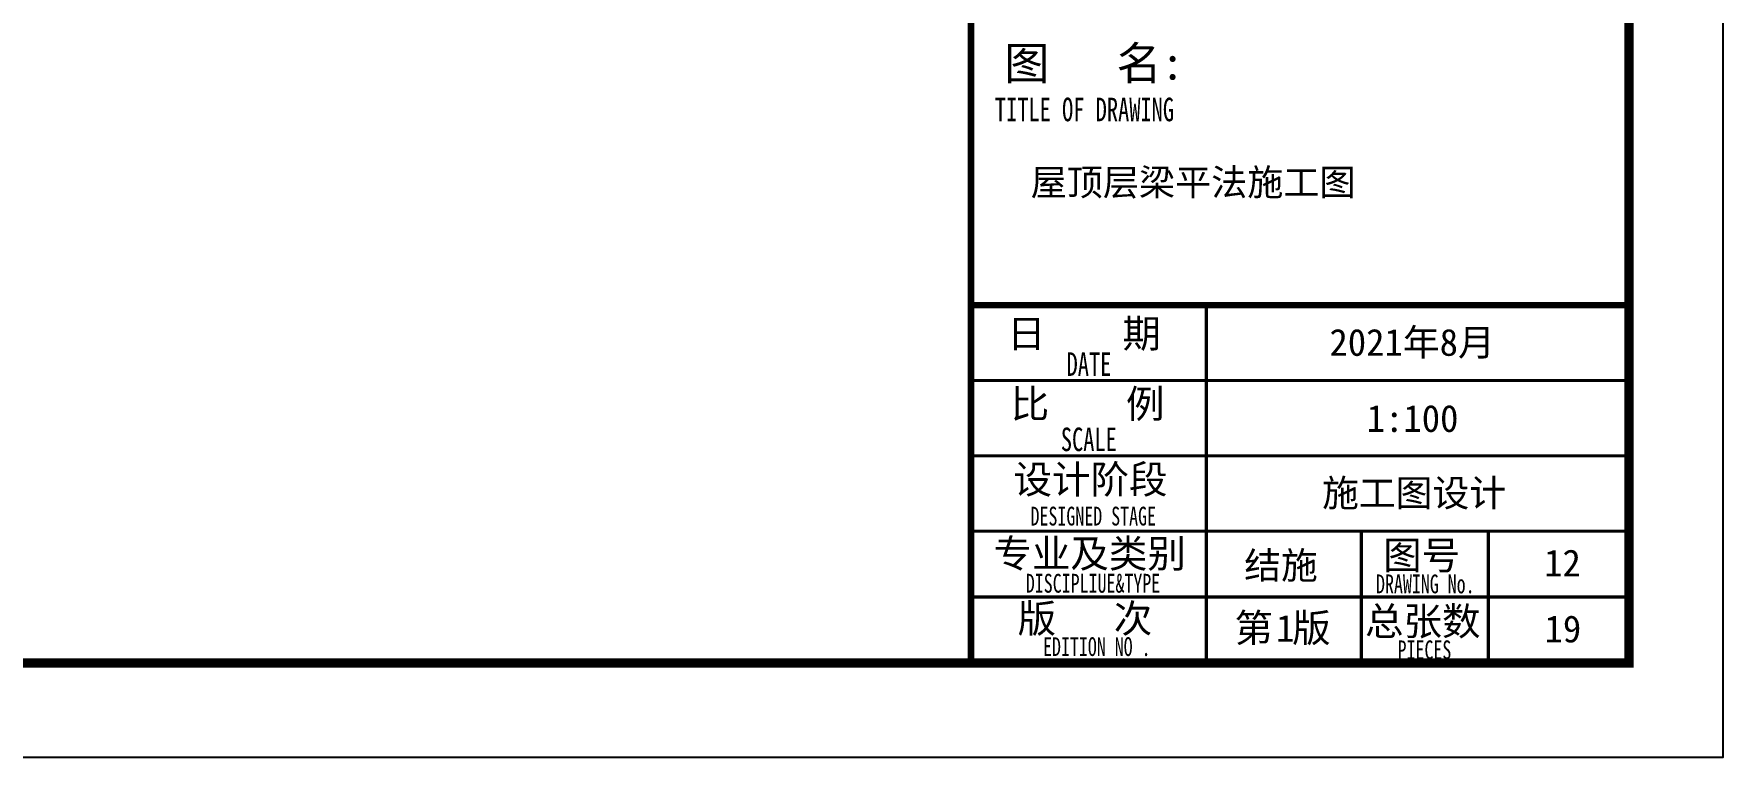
# Model space of a CAD drawing. Extents: x 169490 to 7584583, y -2399407 to 1374371.
# Drawn here: x 809346 to 827302, y 563697 to 571378 of the extents above; entities that cross this region are included whole.
import ezdxf

# ---------------------------------------------------------------- set-up
doc = ezdxf.new("R2010")
doc.units = 0
doc.header["$LTSCALE"] = 100
doc.layers.get('0').update_dxf_attribs({"linetype": 'CONTINUOUS'})
doc.layers.add('可改文字', color=6, linetype='CONTINUOUS', lineweight=18)
doc.layers.add('图签', color=147, linetype='CONTINUOUS', lineweight=18)
doc.layers.add('图框', color=140, linetype='CONTINUOUS')
doc.layers.add('图签文字', color=147, linetype='CONTINUOUS')
doc.styles.add('宋体', font='')
doc.styles.add('建筑图签-1', font='simhei.ttf', dxfattribs={"width": 0.7})
doc.styles.get('宋体').set_extended_font_data('SimSun')

# ---------------------------------------------------------------- blocks, each defined once
blk = doc.blocks.new('tq123')
at = {"layer": '图框'}
for points, const_width in [([(-6995, 0), (-6995, 57400)], 70), ([(-6995, 3800), (5, 3800)], 70), ([(-4495, 1400), (-4495, 3800)], 35), ([(-6995, 3000), (5, 3000)], 35), ([(-6995, 2200), (5, 2200)], 35), ([(-6995, 1400), (5, 1400)], 35), ([(-6995, 1400), (-495, 1400)], 35), ([(-4495, 0), (-4495, 1400)], 35), ([(-2845, 0), (-2845, 1400)], 35), ([(-2845, 0), (-2845, 1400)], 35), ([(-2845, 0), (-2845, 1400)], 35), ([(-1495, 0), (-1495, 1400)], 35), ([(-6995, 700), (-2845, 700)], 35), ([(-2845, 700), (5, 700)], 35)]:
    blk.add_lwpolyline(points, dxfattribs=dict(at, const_width=const_width))
at = {"layer": '图框', "style": '建筑图签-1', "width": 0.7}
for s, height, p in [('TITLE OF DRAWING', 250, (-6741, 5753)), ('DATE', 250, (-5979, 3049)), ('SCALE', 250, (-6040, 2250)), ('DESIGNED STAGE', 200, (-6362, 1460)), ('DISCIPLIUE&TYPE', 200, (-6412, 747)), ('DRAWING No.', 200, (-2690, 740)), ('EDITION NO .', 200, (-6229, 74)), ('PIECES', 200, (-2461, 40))]:
    blk.add_text(s, height=height, dxfattribs=at).set_placement(p)
at = {"layer": '图签', "color": 2, "style": '宋体'}
for s, height, p in [('2021年8月', 286.7, (-3185, 3262)), ('1:100', 286.7, (-2789, 2454)), ('施工图设计', 286.7, (-3263, 1662)), ('结施', 286.7, (-4091, 893)), ('1', 287, (-3752, 225)), ('19', 286.7, (-899, 219))]:
    blk.add_text(s, height=height, dxfattribs=at).set_placement(p)
at = {"layer": '图签文字', "color": 7, "style": '建筑图签-1'}
for s, height, p in [('图   名:', 350, (-6640, 6195)), ('日    期', 300, (-6611, 3349)), ('比    例', 300, (-6573, 2602)), ('设计阶段', 300, (-6543, 1800)), ('专业及类别', 300, (-6757, 1013)), ('图号', 300, (-2614, 994)), ('版   次 ', 300, (-6499, 323)), ('第 版', 300, (-4194, 223)), ('总张数', 300, (-2807, 294))]:
    blk.add_text(s, height=height, dxfattribs=at).set_placement(p)

msp = doc.modelspace()

# ---------------------------------------------------------------- linework, layer by layer
at = {"ltscale": 10}
msp.add_lwpolyline([(819306.7, 622096.8), (724701.8, 622096.8), (724701.8, 564696.8), (819306.7, 564696.8)], close=True, dxfattribs=at)
at = {"layer": '图框'}
msp.add_lwpolyline([(722201.8, 563696.8), (827301.8, 563696.8), (827301.8, 623096.8), (722201.8, 623096.8)], close=True, dxfattribs=at)
at = {"layer": '图框', "const_width": 100}
msp.add_lwpolyline([(724701.8, 564696.8), (826301.8, 564696.8), (826301.8, 622096.8), (724701.8, 622096.8)], close=True, dxfattribs=at)

# ---------------------------------------------------------------- block references
msp.add_blockref('tq123', (826301.8, 564696.8))

# ---------------------------------------------------------------- texts
at = {"layer": '可改文字', "color": 3, "style": '宋体'}
msp.add_text('屋顶层梁平法施工图', height=281.28, dxfattribs=at).set_placement((819941.2, 569661.4))
at = {"layer": '图签', "color": 3, "style": '宋体'}
msp.add_text('12', height=286.68, dxfattribs=at).set_placement((825398.3, 565615.8))

doc.saveas('drawing.dxf')
